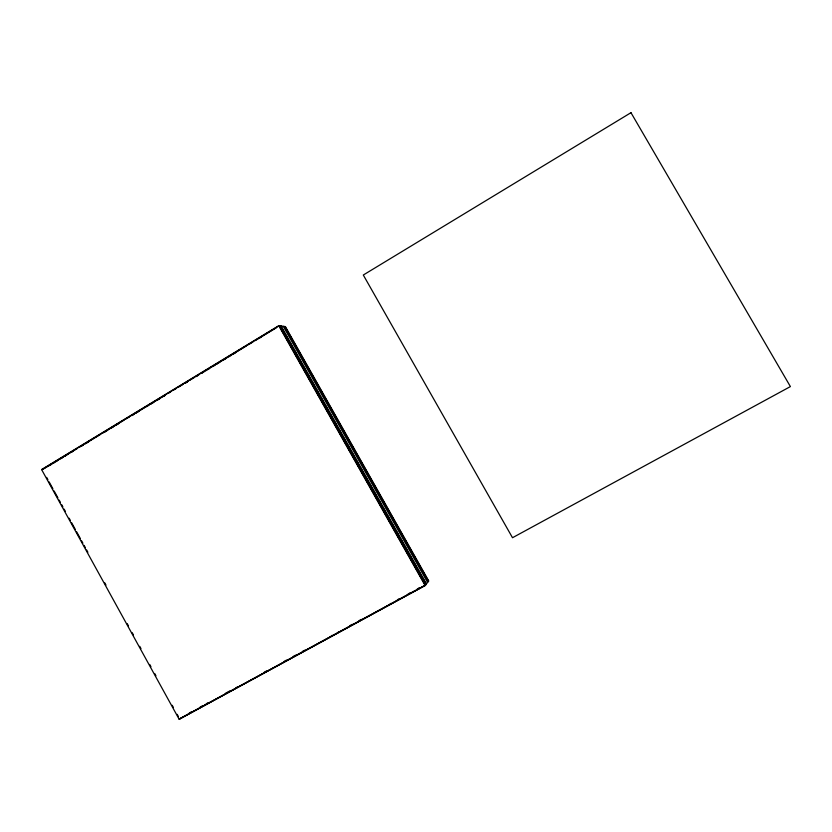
<?xml version="1.0" encoding="UTF-8"?>
<svg xmlns="http://www.w3.org/2000/svg" width="832" height="832" viewBox="0 0 832 832"><rect width="100%" height="100%" fill="white"/><g stroke="black" fill="none" stroke-linecap="round" stroke-linejoin="round"><path stroke-width="1.25" d="M425.152 585.562L428.73 580.954L285.386 326.612L278.762 325.707L41.6 469.57L179.182 719.316L425.152 585.562L278.762 325.707M418.725 588.754L419.505 587.766L417.227 589.004M389.844 604.458L390.749 603.408M337.802 632.632L338.666 631.738M330.907 636.511L332.072 635.326M235.841 688.21L237.328 686.878M179.182 719.316L180.211 718.442M42.276 469.446L279.167 325.77L425.37 585.27L179.691 718.879M43.867 468.728L54.07 462.592M56.285 461.24L59.623 459.222M61.838 457.87L66.29 455.177M68.505 453.835L77.397 448.438M79.612 447.096L82.95 445.068M85.166 443.726L100.724 434.294M102.939 432.942L106.278 430.924M108.493 429.572L124.051 420.139M126.277 418.798L129.605 416.78M131.83 415.428L147.378 405.995M149.604 404.643L152.932 402.626M155.158 401.284L165.152 395.221M168.48 393.193L170.706 391.851M174.044 389.823L176.259 388.482M178.485 387.13L182.926 384.436M185.151 383.084L188.479 381.066M189.332 380.505L194.657 377.281M197.371 375.679L199.586 374.327M201.812 372.986L206.253 370.292M208.478 368.94L211.806 366.922M214.032 365.57L217.36 363.553M220.698 361.525L222.914 360.183M225.139 358.831L229.58 356.138M231.806 354.796L235.134 352.768M237.359 351.426L246.241 346.029M248.466 344.687L252.907 341.994M255.133 340.642L258.461 338.624M260.686 337.272L276.234 327.839M49.442 465.587L51.626 464.256M53.81 462.935L57.086 460.949M60.362 458.962L62.546 457.631M64.73 456.31L68.006 454.324M71.282 452.338L73.466 451.017M81.11 446.378L83.294 445.047M85.478 443.726L88.764 441.74M104.676 432.089L107.931 430.113M111.176 428.147L113.35 426.826M115.513 425.516L118.768 423.54M131.778 415.657L133.942 414.336M136.105 413.026L139.36 411.05M146.723 406.588L148.938 405.246M151.143 403.905L154.461 401.898M157.768 399.89L159.973 398.549M163.29 396.542L165.495 395.2M185.37 383.146L187.585 381.805M196.165 376.605L198.359 375.274M201.646 373.277L203.84 371.946M206.034 370.614L209.331 368.618M212.618 366.621L214.812 365.3M217.006 363.969L220.293 361.972M223.59 359.975L225.784 358.644M229.07 356.647L231.265 355.316M233.459 353.985L236.746 351.988M259.355 338.281L261.487 336.991M189.28 712.993L191.537 711.766M200.106 707.106L202.374 705.869M206.211 703.789L208.468 702.562M225.399 693.347L229.913 690.893M264.285 672.204L266.521 670.977M284.222 661.357L286.499 660.119M293.259 656.438L295.589 655.169M302.39 651.466L304.678 650.218M350.012 625.57L352.279 624.333M359.081 620.63L361.348 619.403M397.384 599.799L399.599 598.593M408.127 593.954L410.405 592.717M180.138 718.505L415.574 590.335M416.458 589.961L425.589 584.99L279.573 325.822M41.6 469.57L42.952 469.331M284.991 326.56L428.522 581.225M284.544 326.498L428.282 581.537M283.234 326.321L427.575 582.442M280.914 326.009L426.317 584.064L280.852 325.998M279.51 325.811L425.558 585.031M46.654 477.391L47.902 479.658M49.15 481.926L52.894 488.727M54.142 490.994L57.897 497.796M59.145 500.063L60.393 502.33M61.641 504.598L62.889 506.865M64.137 509.132L65.395 511.399M69.139 518.201L70.387 520.468M71.635 522.735L75.379 529.537M76.638 531.804L80.382 538.606M81.63 540.873L82.878 543.14M84.126 545.418L85.374 547.685M86.632 549.952L87.88 552.219M104.738 582.826L105.986 585.094M127.223 623.646L128.482 625.914M132.226 632.715L133.474 634.982M139.724 646.318L140.972 648.586M149.718 664.456L150.966 666.723M154.71 673.525L155.958 675.792M172.203 705.276L173.451 707.543M177.195 714.345L178.443 716.612M630.968 112.684L363.303 275.018L512.502 537.722L790.4 386.578L630.968 112.684"/></g></svg>
